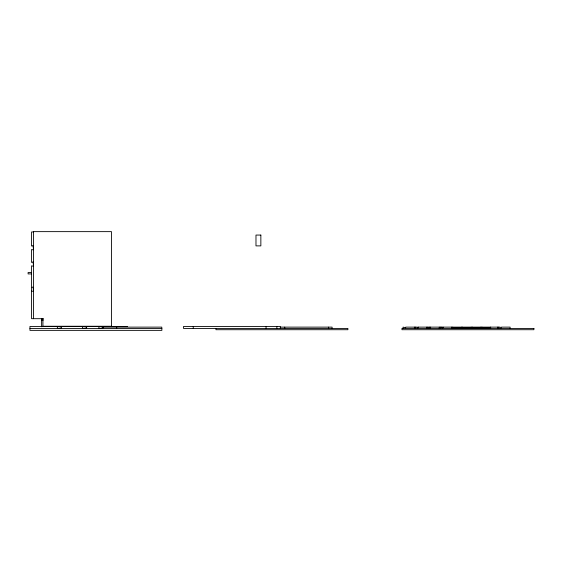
<?xml version="1.0" encoding="UTF-8"?>
<svg xmlns="http://www.w3.org/2000/svg" width="562" height="562" viewBox="0 0 562 562"><rect width="100%" height="100%" fill="white"/><g stroke="black" fill="none" stroke-linecap="round" stroke-linejoin="round"><path stroke-width="0.84" d="M31.57 291.004C32.765 290.926 33.994 292.971 33.193 288.299L33.516 288.299M103.001 327.941L102.08 328.419M61.096 326.473C60.443 326.908 62.811 328.236 60.556 328.096L60.556 328.419M86.288 326.473C85.663 326.908 87.988 328.236 85.747 328.096L85.747 328.419M102.621 326.473L102.389 326.88L103.141 327.414M33.516 231.958L31.57 231.958L31.57 246.016C31.999 246.669 33.334 244.294 33.193 246.556L33.516 246.556M33.516 246.774L33.193 246.774C33.959 251.031 32.814 249.683 31.57 249.479L31.57 262.349C31.999 262.995 33.334 260.627 33.193 262.883L33.516 262.883M33.516 263.1L33.193 263.1C33.959 267.357 32.814 266.009 31.57 265.805L31.57 318.689L43.379 318.689M31.563 272.514L28.1 272.514L28.1 273.919L31.563 273.919M33.516 288.081L32.793 287.02L31.577 287.611M41.63 319.989L43.379 319.989M42.923 326.255L111.487 326.255M127.602 326.473L29.948 326.473L29.948 330.365L161.884 330.365L161.786 327.126L102.305 327.126L102.305 328.419M280.375 327.126L332.1 327.126L332.1 328.419M452.789 327.772L461.444 327.772M462.526 327.772L471.174 327.772M472.256 327.772L480.91 327.772M481.992 327.772L490.64 327.772M29.948 328.419L161.884 328.419M99.158 326.473C99.095 327.681 97.402 328.889 101.862 328.096L101.862 328.419M82.832 326.473C82.762 327.681 81.069 328.889 85.536 328.096L85.536 328.419M57.633 326.473C57.57 327.681 55.87 328.889 60.338 328.096L60.338 328.419M510.106 328.419L510.106 327.126L501.459 327.126L501.459 327.772L500.159 327.772L500.159 327.126L417.643 327.126L417.643 327.772M498.754 327.126L498.754 328.419M497.672 327.126L497.672 328.419M490.64 327.126L490.64 328.419M481.992 327.126L481.992 328.419M480.91 327.126L480.91 328.419M472.256 327.126L472.256 328.419M471.174 327.126L471.174 328.419M462.526 327.126L462.526 328.419M461.444 327.126L461.444 328.419M452.789 327.126L452.789 328.419M451.707 327.126L451.707 328.419M443.06 327.126L443.06 327.772L441.76 327.772L441.76 327.126M440.355 327.126L440.355 328.419M439.273 327.126L439.273 328.419M430.625 327.126L430.625 327.772L429.326 327.772L429.326 327.126M427.921 327.126L427.921 328.419M426.839 327.126L426.839 328.419M418.184 327.126L418.184 327.772L416.885 327.772L416.885 327.126L405.75 327.126L405.75 327.772L403.045 327.126L403.045 328.419M415.48 327.126L415.48 328.419M414.398 327.126L414.398 328.419M328.644 327.126L328.644 328.419M284.737 327.126L284.737 328.419M280.305 328.419L280.305 326.473L183.514 326.473L183.514 328.419L347.892 328.419L347.892 329.718L215.956 329.718L215.956 328.419M276.869 326.473L276.869 328.419M266.051 326.473L266.051 328.419M193.244 326.473L193.244 328.419M116.678 326.473L116.678 328.419M111.487 326.677L111.487 231.635L33.516 231.635L33.516 318.689M42.923 318.689L42.923 326.733M41.63 318.689L41.63 326.796M260.852 235.064L255.984 235.064L255.984 245.882L260.852 245.882L260.852 235.064M533.9 328.419L401.963 328.419L401.963 329.718L533.9 329.718L533.9 328.419"/></g></svg>
